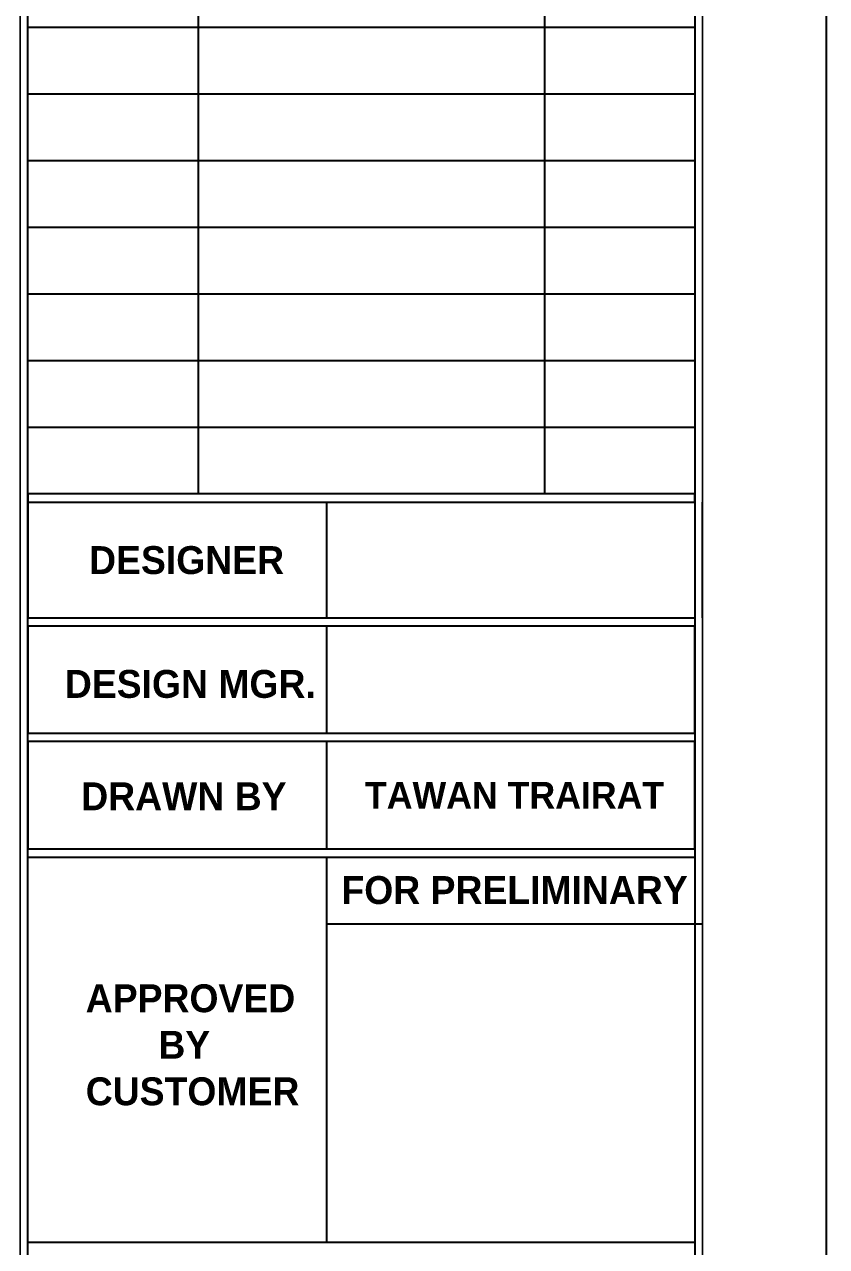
# Model space of a CAD drawing. Header units: millimetres. Extents: x -244126 to 368105, y -173968 to 259060.
# Drawn here: x -21873 to -20838, y 89483 to 91059 of the extents above; entities that cross this region are included whole.
import ezdxf
from ezdxf.enums import TextEntityAlignment as Align

# ---------------------------------------------------------------- set-up
doc = ezdxf.new("R2010")
doc.units = ezdxf.units.MM
doc.header["$MEASUREMENT"] = 0
doc.linetypes.add('BORDER2', pattern=[22.225, 6.35, -3.175, 6.35, -3.175, 0, -3.175])
doc.linetypes.add('TA_HL_003.00000', pattern=[19.5, 10.65, -8.85])
doc.layers.add('000 - T E X T', color=4, linetype='Continuous')
doc.layers.add('000 - TITLEBLOCK', color=4, linetype='Continuous')
doc.styles.add('Cetury Gothic', font='GOTHIC.TTF')
doc.styles.add('MtXpl_Century_Gothic', font='GOTHICB.TTF')
doc.styles.add('TA', font='Cordia New.ttf', dxfattribs={"height": 4.5})

# ---------------------------------------------------------------- blocks, each defined once
blk = doc.blocks.new('A$C5e861bfc')
at = {"color": 3, "linetype": 'Continuous'}
for p, q in [((11.47, -65.017), (11.47, -104.736)), ((33.821, -65.017), (33.821, -104.736)), ((0.5, -105.273), (0.5, -112.723)), ((19.764, -105.273), (19.764, -112.723)), ((44, -112.723), (44, -105.273)), ((0.5, -112.723), (43.5, -112.723)), ((19.764, -113.26), (19.764, -120.172)), ((19.764, -120.709), (19.764, -127.621)), ((19.764, -128.158), (19.764, -153.01)), ((19.764, -132.459), (44, -132.459))]:
    blk.add_line(p, q, dxfattribs=at)
at = {"color": 8, "linetype": 'Continuous'}
for p, q in [((0.5, -74.634), (43.5, -74.634)), ((0.5, -78.934), (43.5, -78.934)), ((0.5, -83.234), (43.5, -83.234)), ((0.5, -87.535), (43.5, -87.535)), ((0.5, -91.835), (43.5, -91.835)), ((0.5, -96.135), (43.5, -96.135)), ((0.5, -100.436), (43.5, -100.436))]:
    blk.add_line(p, q, dxfattribs=at)
at = {"color": 3, "linetype": 'Continuous'}
for points in [[(0.5, -105.273), (43.5, -105.273), (43.5, -104.736), (0.5, -104.736)], [(0.5, -120.172), (43.5, -120.172), (43.5, -113.26), (0.5, -113.26)], [(0.5, -127.621), (43.5, -127.621), (43.5, -120.709), (0.5, -120.709)], [(0.5, -128.158), (43.5, -128.158), (43.5, -153.01), (0.5, -153.01)]]:
    blk.add_lwpolyline(points, close=True, dxfattribs=at)
at = {"layer": '000 - T E X T', "color": 3, "const_width": 0.1}
blk.add_lwpolyline([(0, -197), (44, -197), (44, 0), (0, 0)], close=True, dxfattribs=at)
at = {"color": 4, "linetype": 'BORDER2', "style": 'MtXpl_Century_Gothic'}
blk.add_text('TAWAN TRAIRAT', height=1.72012, dxfattribs=at).set_placement((31.882, -124.165), align=Align.MIDDLE_CENTER)
at = {"color": 4, "char_height": 1.8, "style": 'Cetury Gothic'}
for s, insert, attachment_point in [('{\\fCentury Gothic|b1|i0|c0|p34;DESIGNER}', (4.444, -108.1), 1), ('{\\fCentury Gothic|b1|i0|c0|p34;DESIGN MGR.}', (2.882, -116.087), 1), ('{\\fCentury Gothic|b1|i0|c0|p34;DRAWN BY}', (3.939, -123.336), 1), ('{\\fCentury Gothic|b1|i0|c0|p34;FOR PRELIMINARY}', (31.882, -129.383), 2), ('{\\fCentury Gothic|b1|i0|c0|p34;APPROVED\\P       BY\\PCUSTOMER}', (4.228, -136.364), 1)]:
    blk.add_mtext(s, dxfattribs=dict(at, insert=insert, attachment_point=attachment_point))
blk = doc.blocks.new('*U3058')
at = {"layer": '000 - T E X T', "color": 3, "const_width": 2}
blk.add_lwpolyline([(5780, 140), (4900, 140), (4900, 4080), (5780, 4080)], close=True, dxfattribs=at)
at = {"layer": '000 - T E X T', "color": 3}
blk.add_lwpolyline([(5770, 150), (4910, 150), (4910, 4070), (5770, 4070)], close=True, dxfattribs=at)
at = {"layer": '000 - TITLEBLOCK', "color": 250}
blk.add_lwpolyline([(0, 0), (5940, 0), (5940, 4200), (0, 4200)], close=True, dxfattribs=at)
at = {"xscale": 20, "yscale": 20, "zscale": 20}
blk.add_blockref('A$C5e861bfc', (4900, 4080), dxfattribs=at)
at = {"color": 4, "style": 'TA'}
blk.add_attdef('PAPER_SIZE', text='', height=25, dxfattribs=at).set_placement((5686, 99.7), align=Align.MIDDLE_RIGHT)
blk.add_attdef('SCALE_SIZE', text='', height=25, dxfattribs=at).set_placement((5735.1, 100.3), align=Align.MIDDLE_LEFT)
at = {"layer": '000 - T E X T', "color": 250, "style": 'TA'}
for tag, height, p in [('SUPERLINK', 20, (172.6, 4157.7)), ('NAMEFILE', 20, (172.6, 4117.6)), ('SC', 400, (33.6, 3752.1))]:
    blk.add_attdef(tag, text='', height=height, dxfattribs=at).set_placement(p, align=Align.MIDDLE_LEFT)
at = {"layer": '000 - T E X T', "color": 4, "style": 'TA'}
for tag, height, p in [('PRELIM_NAME_JOB_1', 20, (5246.7, 3301.9)), ('PRELIM_NAME_JOB_2', 20, (5246.7, 3258.3)), ('PRELIM_NAME_PROJECT_1', 30, (4948.1, 3093.1)), ('PRELIM_NAME_PROJECT_2', 30, (4948.1, 3019.1)), ('PRELIM_NAME_PROJECT_3', 30, (4948.1, 2945.1)), ('PRELIM_NAME_TITLE_3', 24, (4955.1, 739.9)), ('DRAWING_NO1', 24, (4946.1, 329.2)), ('DRAWING_NO2', 24, (4946.1, 249.1)), ('PRELIM_NAME_TITLE_1', 1.2, (247.8, 43.7)), ('PRELIM_NAME_TITLE_2', 1.2, (247.8, 40.3))]:
    blk.add_attdef(tag, text='', height=height, dxfattribs=at).set_placement(p, align=Align.MIDDLE_LEFT)
at = {"layer": '000 - T E X T', "color": 4, "style": 'Cetury Gothic'}
for tag, p in [('SHEET_NO.', (5615.8, 340)), ('TOTAL_SHEET_NO.', (5609.7, 176.4))]:
    blk.add_attdef(tag, text='', height=36, dxfattribs=at).set_placement(p, align=Align.CENTER)
at = {"layer": '000 - T E X T', "color": 4, "style": 'TA'}
blk.add_attdef('NAME_REMARK', (552.9, 173), '', height=40, dxfattribs=at)

msp = doc.modelspace()

# ---------------------------------------------------------------- block references
at = {"color": 2, "linetype": 'TA_HL_003.00000'}
msp.add_blockref('*U3058', (-26778.00496, 88468.3859), dxfattribs=at)

doc.saveas('drawing.dxf')
